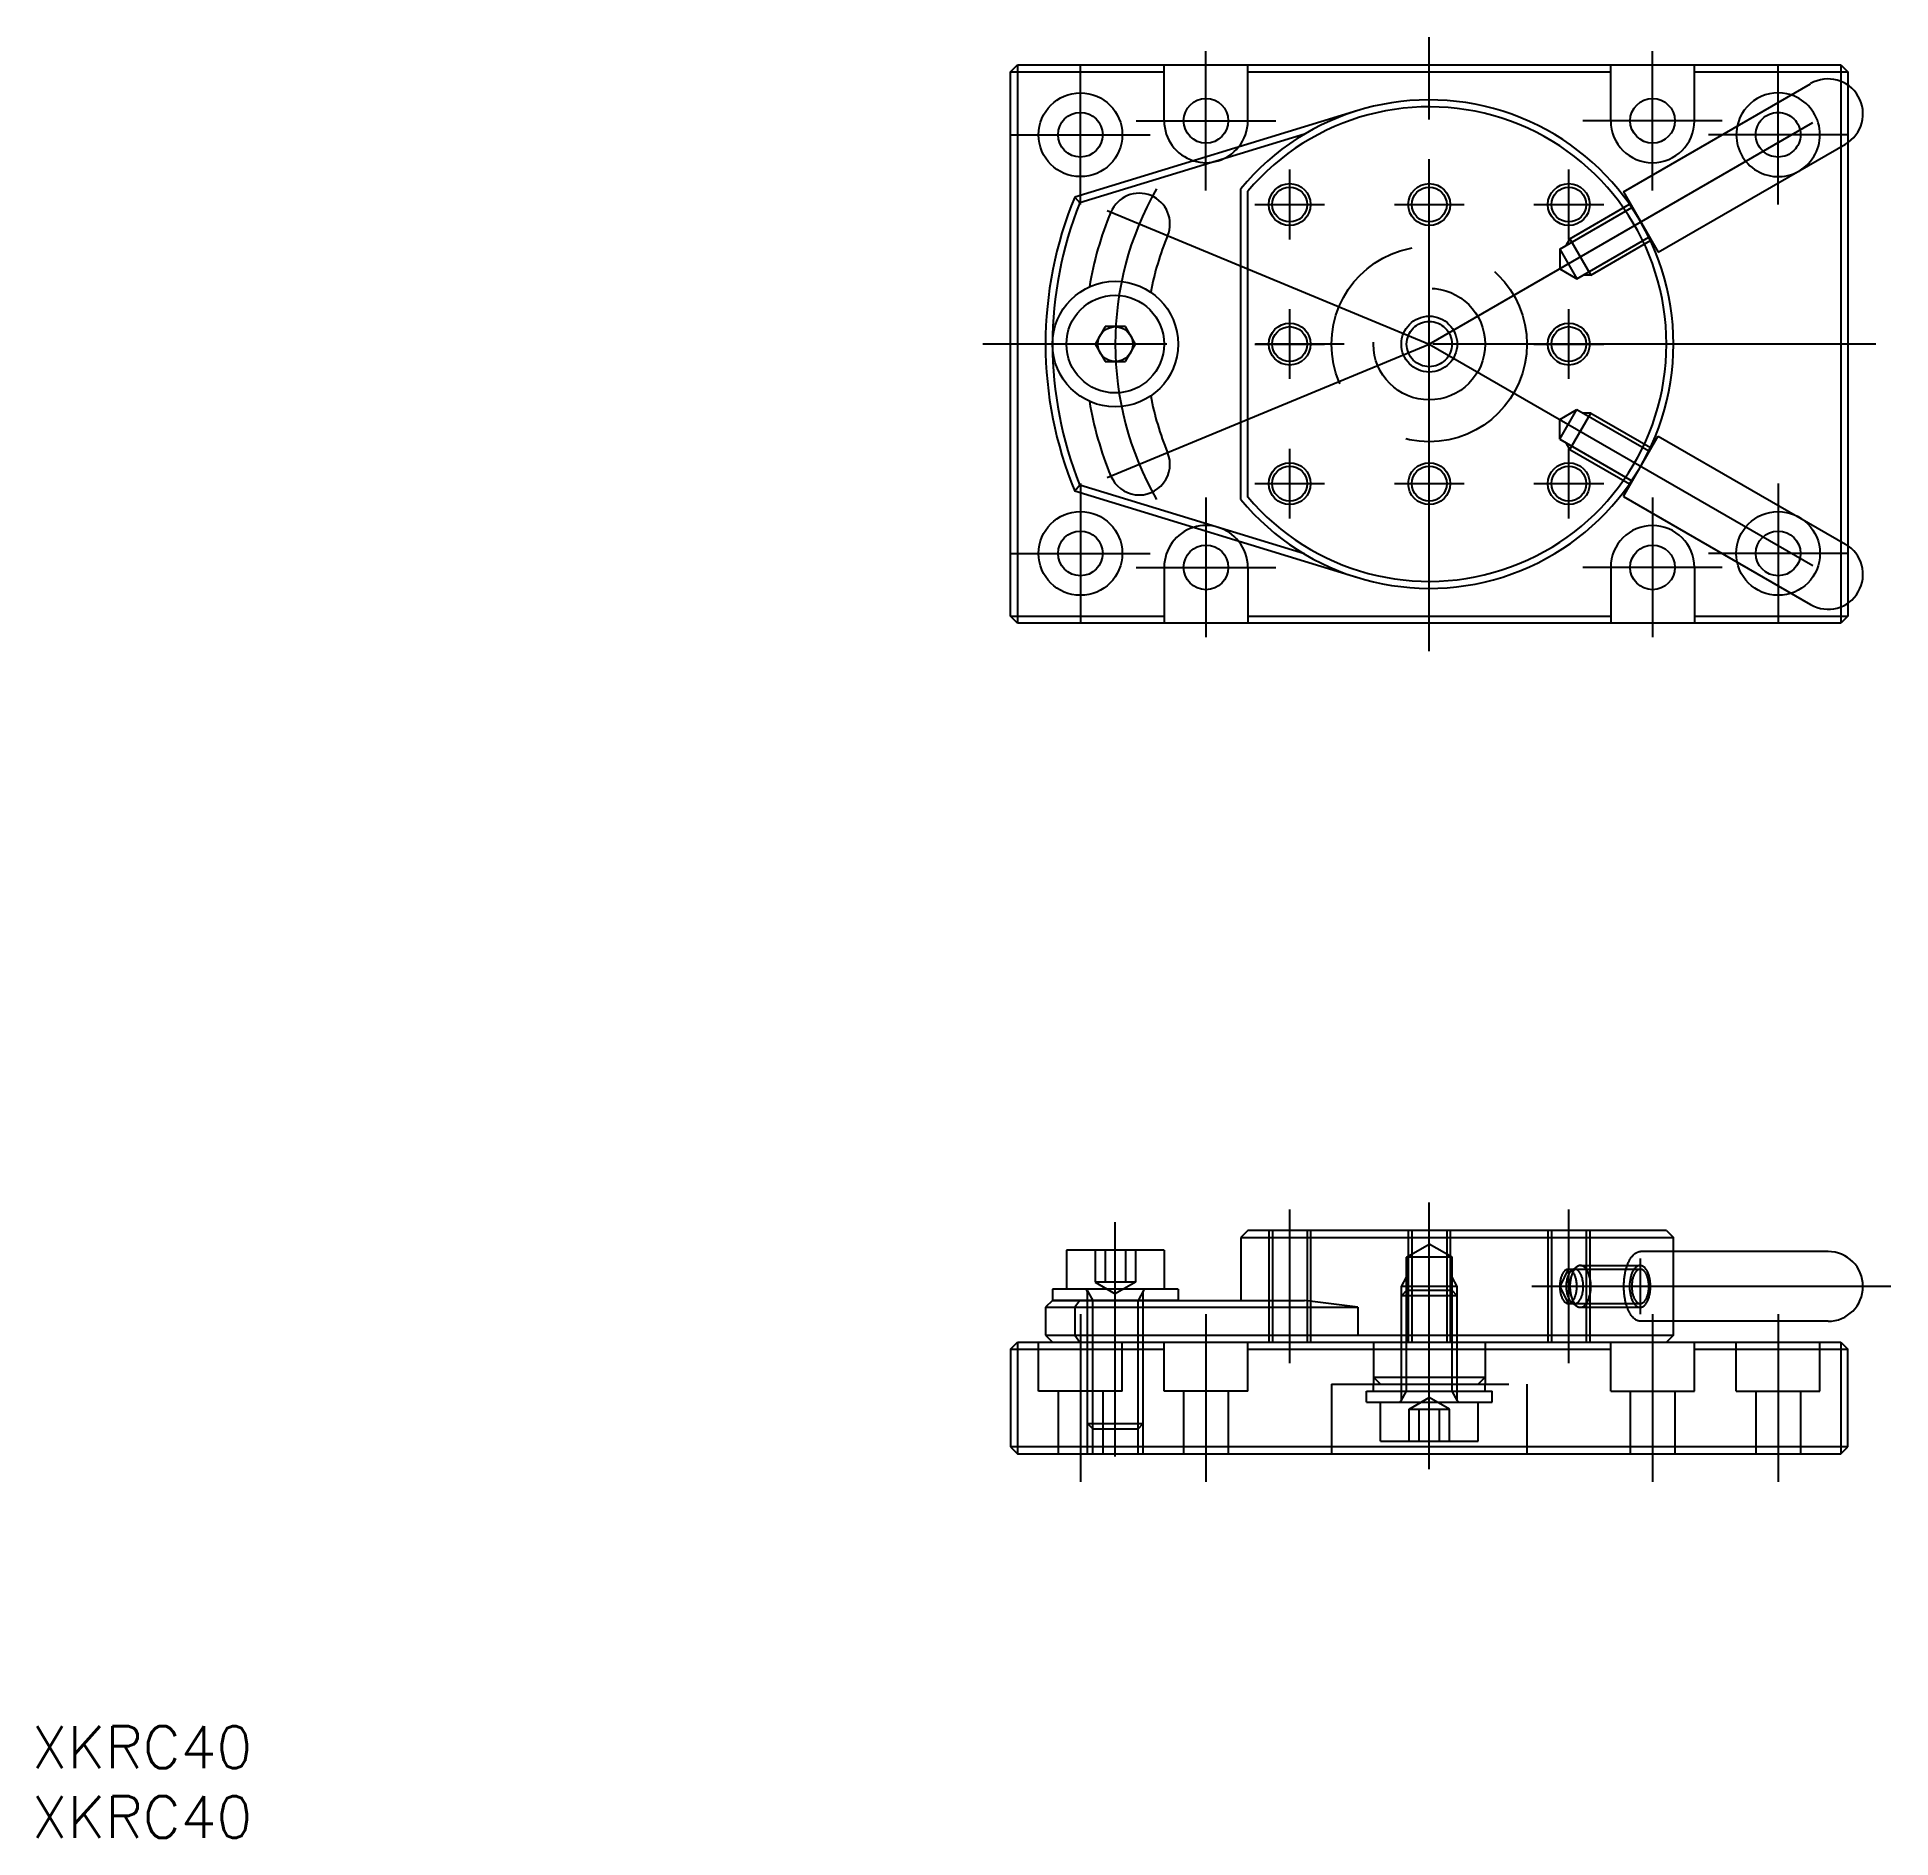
# Model space of a CAD drawing. Extents: x 0 to 133, y 0 to 129.
import ezdxf

# ---------------------------------------------------------------- set-up
doc = ezdxf.new("R2010")
doc.units = 0
for name, pattern in [('CENTER', [50.8, 31.75, -6.35, 6.35, -6.35]), ('DASHED', [19.05, 12.7, -6.35]), ('PHANTOM', [63.5, 31.75, -6.35, 6.35, -6.35, 6.35, -6.35])]:
    doc.linetypes.add(name, pattern=pattern)
doc.layers.get('0').update_dxf_attribs({"linetype": 'CONTINUOUS'})
doc.layers.add('CENTER', color=1, linetype='CENTER')
doc.styles.get("Standard").update_dxf_attribs({"font": 'txt.shx', "height": 3, "bigfont": 'bigfont.shx'})

# ---------------------------------------------------------------- blocks, each defined once
blk = doc.blocks.new('*U1')
at = {"color": 7, "linetype": 'CONTINUOUS'}
for p in [(0, 5), (0, 0)]:
    blk.add_text('XKRC40', height=3, dxfattribs=at).set_placement(p)

msp = doc.modelspace()

# ---------------------------------------------------------------- linework, layer by layer
at = {"color": 7, "linetype": 'CONTINUOUS'}
for p, q in [((70.15, 126.54), (70.65, 127.04)), ((70.15, 87.54), (70.15, 126.54)), ((70.15, 126.54), (81.15, 126.54)), ((70.65, 127.04), (70.65, 87.04)), ((70.65, 127.04), (129.65, 127.04)), ((81.15, 123.04), (81.15, 127.04)), ((87.15, 123.04), (87.15, 127.04)), ((87.15, 126.54), (113.15, 126.54)), ((113.15, 123.04), (113.15, 127.04)), ((119.15, 123.04), (119.15, 127.04)), ((119.15, 126.54), (130.15, 126.54)), ((129.65, 127.04), (130.15, 126.54)), ((129.65, 127.04), (129.65, 125.86)), ((130.15, 126.54), (130.15, 125.6)), ((114.06, 117.95), (127.48, 125.7)), ((95.04, 123.77), (74.75, 117.57)), ((91.21, 122.08), (75.12, 117.16)), ((116.56, 113.62), (129.98, 121.37)), ((129.65, 121.18), (129.65, 87.04)), ((130.15, 121.48), (130.15, 87.54)), ((74.75, 117.57), (75.12, 117.16)), ((86.65, 95.9), (86.65, 118.17)), ((87.15, 96.08), (87.15, 117.99)), ((114.06, 117.95), (116.56, 113.62)), ((76.93, 108.29), (76.21, 107.04)), ((78.38, 108.29), (76.93, 108.29)), ((79.1, 107.04), (78.38, 108.29)), ((76.21, 107.04), (76.93, 105.79)), ((78.38, 105.79), (79.1, 107.04)), ((76.93, 105.79), (78.38, 105.79)), ((75.12, 96.92), (74.75, 96.51)), ((95.04, 90.3), (74.75, 96.51)), ((91.21, 92), (75.12, 96.92)), ((81.15, 91.04), (81.15, 87.04)), ((87.15, 91.04), (87.15, 87.04)), ((113.15, 91.04), (113.15, 87.04)), ((119.15, 91.04), (119.15, 87.04)), ((70.65, 87.04), (70.15, 87.54)), ((70.15, 87.54), (81.15, 87.54)), ((129.65, 87.04), (70.65, 87.04)), ((87.15, 87.54), (113.15, 87.54)), ((119.15, 87.54), (130.15, 87.54)), ((130.15, 87.54), (129.65, 87.04)), ((87.15, 43.52), (86.65, 43.02)), ((86.65, 43.02), (86.65, 38.52)), ((86.65, 43.02), (117.65, 43.02)), ((117.15, 43.52), (87.15, 43.52)), ((117.15, 43.52), (117.65, 43.02)), ((117.65, 36.02), (117.65, 43.02)), ((74.15, 42.12), (74.15, 39.32)), ((81.15, 42.12), (74.15, 42.12)), ((81.15, 42.12), (81.15, 39.32)), ((128.73, 42.02), (117.65, 42.02)), ((82.15, 39.32), (73.15, 39.32)), ((73.15, 39.32), (73.15, 38.52)), ((82.15, 39.32), (82.15, 38.52)), ((73.15, 38.52), (72.65, 38.02)), ((72.65, 38.02), (72.65, 36.02)), ((72.65, 38.02), (95.03, 38.02)), ((73.15, 38.52), (91.21, 38.52)), ((82.15, 38.52), (73.15, 38.52)), ((75.12, 38.52), (74.75, 38.02)), ((74.75, 38.02), (74.75, 36.02)), ((95.03, 38.02), (91.21, 38.52)), ((72.65, 36.02), (73.15, 35.52)), ((72.65, 36.02), (117.65, 36.02)), ((74.75, 36.02), (75.12, 35.52)), ((117.65, 36.02), (117.15, 35.52)), ((128.73, 37.02), (117.65, 37.02)), ((70.15, 35.02), (70.65, 35.52)), ((70.15, 35.02), (70.15, 28.02)), ((70.15, 35.02), (81.15, 35.02)), ((70.65, 35.52), (129.65, 35.52)), ((70.65, 35.52), (70.65, 27.52)), ((81.15, 32.02), (81.15, 35.52)), ((87.15, 32.02), (87.15, 35.52)), ((87.15, 35.02), (113.15, 35.02)), ((113.15, 32.02), (113.15, 35.52)), ((119.15, 32.02), (119.15, 35.52)), ((119.15, 35.02), (130.15, 35.02)), ((129.65, 35.52), (130.15, 35.02)), ((129.65, 35.52), (129.65, 27.52)), ((130.15, 28.02), (130.15, 35.02)), ((87.15, 32.02), (81.15, 32.02)), ((113.15, 32.02), (119.15, 32.02)), ((70.15, 28.02), (70.65, 27.52)), ((130.15, 28.02), (70.15, 28.02)), ((129.65, 27.52), (130.15, 28.02)), ((70.65, 27.52), (129.65, 27.52))]:
    msp.add_line(p, q, dxfattribs=at)
at = {"color": 3, "linetype": 'DASHED'}
for p, q in [((129.65, 125.86), (129.65, 121.18)), ((130.15, 125.6), (130.15, 121.48)), ((110.23, 114.59), (114.5, 117.06)), ((109.5, 113.85), (114.66, 116.83)), ((110.23, 114.59), (109.96, 114.12)), ((110.23, 114.59), (111.73, 111.99)), ((110.73, 111.72), (115.89, 114.7)), ((111.73, 111.99), (116, 114.46)), ((109.5, 113.85), (110.73, 111.72)), ((109.5, 113.85), (109.5, 112.43)), ((110, 114.19), (109.96, 114.12)), ((109.5, 112.43), (110.73, 111.72)), ((111.73, 111.99), (111.19, 111.99)), ((109.5, 100.22), (110.73, 102.35)), ((109.5, 101.64), (110.73, 102.35)), ((110.73, 102.35), (115.89, 99.38)), ((109.5, 100.22), (109.5, 101.64)), ((110.23, 99.49), (111.73, 102.09)), ((111.73, 102.09), (111.19, 102.09)), ((111.73, 102.09), (116, 99.62)), ((109.5, 100.22), (114.66, 97.25)), ((110, 99.89), (109.96, 99.96)), ((110.23, 99.49), (109.96, 99.96)), ((110.23, 99.49), (114.5, 97.02)), ((88.65, 43.52), (88.65, 35.52)), ((88.91, 43.52), (88.91, 35.52)), ((91.4, 43.52), (91.4, 35.52)), ((91.65, 43.52), (91.65, 35.52)), ((98.53, 41.62), (100.15, 42.55)), ((98.65, 43.52), (98.65, 35.52)), ((98.91, 43.52), (98.91, 35.52)), ((101.78, 41.62), (100.15, 42.55)), ((101.4, 43.52), (101.4, 35.52)), ((101.65, 43.52), (101.65, 35.52)), ((108.65, 43.52), (108.65, 35.52)), ((108.91, 43.52), (108.91, 35.52)), ((111.4, 43.52), (111.4, 35.52)), ((111.65, 43.52), (111.65, 35.52)), ((76.21, 42.12), (76.21, 39.82)), ((76.93, 42.12), (76.93, 39.82)), ((78.38, 42.12), (78.38, 39.82)), ((79.1, 42.12), (79.1, 39.82)), ((98.53, 32.02), (98.53, 41.62)), ((101.78, 41.62), (98.53, 41.62)), ((101.78, 32.02), (101.78, 41.62)), ((117.65, 42.02), (115.29, 42.02)), ((98.15, 39.52), (98.53, 40.17)), ((102.15, 39.52), (101.78, 40.17)), ((110.11, 40.75), (109.5, 39.52)), ((110.11, 40.75), (115.27, 40.75)), ((110.8, 40.97), (110.37, 40.68)), ((110.98, 41.02), (115.25, 41.02)), ((75.63, 39.22), (76.03, 38.52)), ((75.65, 27.52), (75.65, 39.12)), ((79.1, 39.82), (76.21, 39.82)), ((76.21, 39.82), (77.65, 38.98)), ((79.1, 39.82), (77.65, 38.98)), ((79.68, 39.22), (79.28, 38.52)), ((79.65, 27.52), (79.65, 39.12)), ((98.15, 31.36), (98.15, 39.52)), ((102.15, 39.52), (98.15, 39.52)), ((98.53, 39.22), (98.15, 38.84)), ((102.15, 38.84), (98.15, 38.84)), ((101.78, 39.22), (98.53, 39.22)), ((102.15, 38.84), (101.78, 39.22)), ((102.15, 31.36), (102.15, 39.52)), ((109.5, 39.52), (110.11, 38.29)), ((79.65, 38.52), (75.65, 38.52)), ((76.03, 27.52), (76.03, 38.52)), ((79.28, 27.52), (79.28, 38.52)), ((110.11, 38.29), (115.27, 38.29)), ((110.8, 38.06), (110.37, 38.36)), ((110.98, 38.02), (115.25, 38.02)), ((117.65, 37.02), (115.29, 37.02)), ((72.15, 32.02), (72.15, 35.52)), ((78.15, 32.02), (78.15, 35.52)), ((96.15, 35.52), (96.15, 32.52)), ((104.15, 35.52), (104.15, 32.52)), ((122.15, 32.02), (122.15, 35.52)), ((128.15, 32.02), (128.15, 35.52)), ((78.15, 32.02), (72.15, 32.02)), ((73.55, 32.02), (73.55, 27.52)), ((76.75, 32.02), (76.75, 27.52)), ((82.55, 32.02), (82.55, 27.52)), ((85.75, 32.02), (85.75, 27.52)), ((93.15, 32.52), (107.15, 32.52)), ((93.15, 32.52), (93.15, 27.52)), ((95.65, 32.02), (104.65, 32.02)), ((95.65, 31.22), (95.65, 32.02)), ((96.15, 33.02), (96.65, 32.52)), ((96.15, 33.02), (104.15, 33.02)), ((96.15, 32.02), (96.15, 32.52)), ((96.15, 32.52), (104.15, 32.52)), ((98.13, 31.32), (98.53, 32.02)), ((102.18, 31.32), (101.78, 32.02)), ((103.65, 32.52), (104.15, 33.02)), ((104.15, 32.02), (104.15, 32.52)), ((104.65, 31.22), (104.65, 32.02)), ((107.15, 32.52), (107.15, 27.52)), ((114.55, 32.02), (114.55, 27.52)), ((117.75, 32.02), (117.75, 27.52)), ((122.15, 32.02), (128.15, 32.02)), ((123.55, 32.02), (123.55, 27.52)), ((126.75, 32.02), (126.75, 27.52)), ((95.65, 31.22), (104.65, 31.22)), ((96.65, 28.42), (96.65, 31.22)), ((98.71, 30.72), (100.15, 31.55)), ((98.71, 30.72), (101.6, 30.72)), ((98.71, 28.42), (98.71, 30.72)), ((99.43, 28.42), (99.43, 30.72)), ((101.6, 30.72), (100.15, 31.55)), ((100.88, 28.42), (100.88, 30.72)), ((101.6, 28.42), (101.6, 30.72)), ((103.65, 28.42), (103.65, 31.22)), ((75.65, 29.7), (79.65, 29.7)), ((75.65, 29.7), (76.03, 29.32)), ((76.03, 29.32), (79.28, 29.32)), ((79.28, 29.32), (79.65, 29.7)), ((96.65, 28.42), (103.65, 28.42))]:
    msp.add_line(p, q, dxfattribs=at)
at = {"color": 3, "linetype": 'PHANTOM'}
for p, q in [((114.06, 96.12), (116.56, 100.45)), ((116.56, 100.45), (129.98, 92.7)), ((114.06, 96.12), (127.48, 88.37))]:
    msp.add_line(p, q, dxfattribs=at)
at = {"color": 7}
msp.add_line((95.03, 38.02), (95.03, 36.02), dxfattribs=at)
at = {"color": 3, "linetype": 'DASHED'}
for points in [[(115.29, 37.02, 0), (115.26, 37.02, 0), (115.23, 37.02, 0), (115.2, 37.02, 0), (115.17, 37.03, 0), (115.14, 37.04, 0), (115.12, 37.05, 0), (115.09, 37.05, 0), (115.06, 37.07, 0), (115.03, 37.08, 0), (115, 37.09, 0), (114.97, 37.11, 0), (114.94, 37.13, 0), (114.92, 37.14, 0), (114.89, 37.16, 0), (114.86, 37.19, 0), (114.83, 37.21, 0), (114.81, 37.23, 0), (114.78, 37.26, 0), (114.75, 37.28, 0), (114.73, 37.31, 0), (114.7, 37.34, 0), (114.68, 37.37, 0), (114.65, 37.41, 0), (114.63, 37.44, 0), (114.6, 37.47, 0), (114.58, 37.51, 0), (114.56, 37.55, 0), (114.53, 37.59, 0), (114.51, 37.63, 0), (114.49, 37.67, 0), (114.47, 37.71, 0), (114.45, 37.75, 0), (114.43, 37.79, 0), (114.41, 37.84, 0), (114.39, 37.89, 0), (114.37, 37.93, 0), (114.35, 37.98, 0), (114.33, 38.03, 0), (114.31, 38.08, 0), (114.3, 38.13, 0), (114.28, 38.18, 0), (114.27, 38.23, 0), (114.25, 38.29, 0), (114.24, 38.34, 0), (114.22, 38.39, 0), (114.21, 38.45, 0), (114.2, 38.51, 0), (114.19, 38.56, 0), (114.18, 38.62, 0), (114.17, 38.68, 0), (114.16, 38.73, 0), (114.15, 38.79, 0), (114.14, 38.85, 0), (114.13, 38.91, 0), (114.12, 38.97, 0), (114.12, 39.03, 0), (114.11, 39.09, 0), (114.11, 39.15, 0), (114.11, 39.21, 0), (114.1, 39.27, 0), (114.1, 39.33, 0), (114.1, 39.4, 0), (114.1, 39.46, 0), (114.1, 39.52, 0), (114.1, 39.58, 0), (114.1, 39.64, 0), (114.1, 39.7, 0), (114.1, 39.76, 0), (114.11, 39.82, 0), (114.11, 39.88, 0), (114.11, 39.95, 0), (114.12, 40.01, 0), (114.12, 40.07, 0), (114.13, 40.13, 0), (114.14, 40.18, 0), (114.15, 40.24, 0), (114.16, 40.3, 0), (114.17, 40.36, 0), (114.18, 40.42, 0), (114.19, 40.47, 0), (114.2, 40.53, 0), (114.21, 40.59, 0), (114.22, 40.64, 0), (114.24, 40.7, 0), (114.25, 40.75, 0), (114.27, 40.8, 0), (114.28, 40.86, 0), (114.3, 40.91, 0), (114.31, 40.96, 0), (114.33, 41.01, 0), (114.35, 41.06, 0), (114.37, 41.1, 0), (114.39, 41.15, 0), (114.41, 41.2, 0), (114.43, 41.24, 0), (114.45, 41.29, 0), (114.47, 41.33, 0), (114.49, 41.37, 0), (114.51, 41.41, 0), (114.53, 41.45, 0), (114.56, 41.49, 0), (114.58, 41.53, 0), (114.6, 41.56, 0), (114.63, 41.6, 0), (114.65, 41.63, 0), (114.68, 41.66, 0), (114.7, 41.69, 0), (114.73, 41.72, 0), (114.75, 41.75, 0), (114.78, 41.78, 0), (114.81, 41.8, 0), (114.83, 41.83, 0), (114.86, 41.85, 0), (114.89, 41.87, 0), (114.92, 41.89, 0), (114.94, 41.91, 0), (114.97, 41.93, 0), (115, 41.94, 0), (115.03, 41.96, 0), (115.06, 41.97, 0), (115.09, 41.98, 0), (115.12, 41.99, 0), (115.14, 42, 0), (115.17, 42.01, 0), (115.2, 42.01, 0), (115.23, 42.02, 0), (115.26, 42.02, 0), (115.29, 42.02, 0)], [(110.11, 38.29, 0), (110.14, 38.29, 0), (110.17, 38.29, 0), (110.2, 38.3, 0), (110.23, 38.31, 0), (110.26, 38.33, 0), (110.29, 38.34, 0), (110.32, 38.36, 0), (110.35, 38.38, 0), (110.38, 38.41, 0), (110.4, 38.43, 0), (110.43, 38.46, 0), (110.46, 38.5, 0), (110.48, 38.53, 0), (110.5, 38.57, 0), (110.53, 38.61, 0), (110.55, 38.65, 0), (110.57, 38.69, 0), (110.59, 38.74, 0), (110.61, 38.79, 0), (110.63, 38.84, 0), (110.64, 38.89, 0), (110.66, 38.94, 0), (110.67, 38.99, 0), (110.68, 39.05, 0), (110.69, 39.1, 0), (110.7, 39.16, 0), (110.71, 39.22, 0), (110.72, 39.28, 0), (110.72, 39.34, 0), (110.73, 39.4, 0), (110.73, 39.46, 0), (110.73, 39.52, 0), (110.73, 39.58, 0), (110.73, 39.64, 0), (110.72, 39.7, 0), (110.72, 39.76, 0), (110.71, 39.82, 0), (110.7, 39.88, 0), (110.69, 39.93, 0), (110.68, 39.99, 0), (110.67, 40.04, 0), (110.66, 40.1, 0), (110.64, 40.15, 0), (110.63, 40.2, 0), (110.61, 40.25, 0), (110.59, 40.3, 0), (110.57, 40.34, 0), (110.55, 40.39, 0), (110.53, 40.43, 0), (110.5, 40.47, 0), (110.48, 40.51, 0), (110.46, 40.54, 0), (110.43, 40.57, 0), (110.4, 40.6, 0), (110.38, 40.63, 0), (110.35, 40.65, 0), (110.32, 40.68, 0), (110.29, 40.69, 0), (110.26, 40.71, 0), (110.23, 40.72, 0), (110.2, 40.73, 0), (110.17, 40.74, 0), (110.14, 40.75, 0), (110.11, 40.75, 0), (110.08, 40.75, 0), (110.05, 40.74, 0), (110.02, 40.73, 0), (110, 40.72, 0), (109.97, 40.71, 0), (109.94, 40.69, 0), (109.91, 40.68, 0), (109.88, 40.65, 0), (109.85, 40.63, 0), (109.83, 40.6, 0), (109.8, 40.57, 0), (109.77, 40.54, 0), (109.75, 40.51, 0), (109.72, 40.47, 0), (109.7, 40.43, 0), (109.68, 40.39, 0), (109.66, 40.34, 0), (109.64, 40.3, 0), (109.62, 40.25, 0), (109.6, 40.2, 0), (109.59, 40.15, 0), (109.57, 40.1, 0), (109.56, 40.04, 0), (109.55, 39.99, 0), (109.54, 39.93, 0), (109.53, 39.88, 0), (109.52, 39.82, 0), (109.51, 39.76, 0), (109.51, 39.7, 0), (109.5, 39.64, 0), (109.5, 39.58, 0), (109.5, 39.52, 0), (109.5, 39.46, 0), (109.5, 39.4, 0), (109.51, 39.34, 0), (109.51, 39.28, 0), (109.52, 39.22, 0), (109.53, 39.16, 0), (109.54, 39.1, 0), (109.55, 39.05, 0), (109.56, 38.99, 0), (109.57, 38.94, 0), (109.59, 38.89, 0), (109.6, 38.84, 0), (109.62, 38.79, 0), (109.64, 38.74, 0), (109.66, 38.69, 0), (109.68, 38.65, 0), (109.7, 38.61, 0), (109.72, 38.57, 0), (109.75, 38.53, 0), (109.77, 38.5, 0), (109.8, 38.46, 0), (109.83, 38.43, 0), (109.85, 38.41, 0), (109.88, 38.38, 0), (109.91, 38.36, 0), (109.94, 38.34, 0), (109.97, 38.33, 0), (110, 38.31, 0), (110.02, 38.3, 0), (110.05, 38.29, 0), (110.08, 38.29, 0), (110.11, 38.29, 0)], [(110.58, 38.29, 0), (110.61, 38.29, 0), (110.64, 38.29, 0), (110.67, 38.3, 0), (110.69, 38.31, 0), (110.72, 38.33, 0), (110.75, 38.34, 0), (110.78, 38.36, 0), (110.81, 38.38, 0), (110.84, 38.41, 0), (110.86, 38.43, 0), (110.89, 38.46, 0), (110.92, 38.5, 0), (110.94, 38.53, 0), (110.97, 38.57, 0), (110.99, 38.61, 0), (111.01, 38.65, 0), (111.03, 38.69, 0), (111.05, 38.74, 0), (111.07, 38.79, 0), (111.09, 38.84, 0), (111.1, 38.89, 0), (111.12, 38.94, 0), (111.13, 38.99, 0), (111.14, 39.05, 0), (111.15, 39.1, 0), (111.16, 39.16, 0), (111.17, 39.22, 0), (111.18, 39.28, 0), (111.18, 39.34, 0), (111.19, 39.4, 0), (111.19, 39.46, 0), (111.19, 39.52, 0), (111.19, 39.58, 0), (111.19, 39.64, 0), (111.18, 39.7, 0), (111.18, 39.76, 0), (111.17, 39.82, 0), (111.16, 39.88, 0), (111.15, 39.93, 0), (111.14, 39.99, 0), (111.13, 40.04, 0), (111.12, 40.1, 0), (111.1, 40.15, 0), (111.09, 40.2, 0), (111.07, 40.25, 0), (111.05, 40.3, 0), (111.03, 40.34, 0), (111.01, 40.39, 0), (110.99, 40.43, 0), (110.97, 40.47, 0), (110.94, 40.51, 0), (110.92, 40.54, 0), (110.89, 40.57, 0), (110.86, 40.6, 0), (110.84, 40.63, 0), (110.81, 40.65, 0), (110.78, 40.68, 0), (110.75, 40.69, 0), (110.72, 40.71, 0), (110.69, 40.72, 0), (110.67, 40.73, 0), (110.64, 40.74, 0), (110.61, 40.75, 0), (110.58, 40.75, 0), (110.55, 40.75, 0), (110.52, 40.74, 0), (110.48, 40.73, 0), (110.45, 40.72, 0), (110.43, 40.71, 0), (110.4, 40.69, 0), (110.37, 40.68, 0), (110.34, 40.65, 0), (110.31, 40.63, 0), (110.28, 40.6, 0), (110.26, 40.57, 0), (110.23, 40.54, 0), (110.21, 40.51, 0), (110.19, 40.47, 0), (110.16, 40.43, 0), (110.14, 40.39, 0), (110.12, 40.34, 0), (110.1, 40.3, 0), (110.08, 40.25, 0), (110.06, 40.2, 0), (110.05, 40.15, 0), (110.03, 40.1, 0), (110.02, 40.04, 0), (110.01, 39.99, 0), (110, 39.93, 0), (109.99, 39.88, 0), (109.98, 39.82, 0), (109.97, 39.76, 0), (109.97, 39.7, 0), (109.96, 39.64, 0), (109.96, 39.58, 0), (109.96, 39.52, 0), (109.96, 39.46, 0), (109.96, 39.4, 0), (109.97, 39.34, 0), (109.97, 39.28, 0), (109.98, 39.22, 0), (109.99, 39.16, 0), (110, 39.1, 0), (110.01, 39.05, 0), (110.02, 38.99, 0), (110.03, 38.94, 0), (110.05, 38.89, 0), (110.06, 38.84, 0), (110.08, 38.79, 0), (110.1, 38.74, 0), (110.12, 38.69, 0), (110.14, 38.65, 0), (110.16, 38.61, 0), (110.19, 38.57, 0), (110.21, 38.53, 0), (110.23, 38.5, 0), (110.26, 38.46, 0), (110.28, 38.43, 0), (110.31, 38.41, 0), (110.34, 38.38, 0), (110.37, 38.36, 0), (110.4, 38.34, 0), (110.43, 38.33, 0), (110.45, 38.31, 0), (110.48, 38.3, 0), (110.52, 38.29, 0), (110.55, 38.29, 0), (110.58, 38.29, 0)], [(110.98, 38.02, 0), (111.02, 38.02, 0), (111.05, 38.03, 0), (111.09, 38.03, 0), (111.13, 38.05, 0), (111.16, 38.06, 0), (111.2, 38.08, 0), (111.23, 38.11, 0), (111.27, 38.13, 0), (111.3, 38.16, 0), (111.33, 38.2, 0), (111.37, 38.23, 0), (111.4, 38.27, 0), (111.43, 38.31, 0), (111.46, 38.36, 0), (111.48, 38.41, 0), (111.51, 38.46, 0), (111.54, 38.51, 0), (111.56, 38.57, 0), (111.58, 38.62, 0), (111.6, 38.68, 0), (111.62, 38.75, 0), (111.64, 38.81, 0), (111.66, 38.88, 0), (111.67, 38.94, 0), (111.69, 39.01, 0), (111.7, 39.08, 0), (111.71, 39.15, 0), (111.72, 39.23, 0), (111.72, 39.3, 0), (111.73, 39.37, 0), (111.73, 39.44, 0), (111.73, 39.52, 0), (111.73, 39.59, 0), (111.73, 39.67, 0), (111.72, 39.74, 0), (111.72, 39.81, 0), (111.71, 39.88, 0), (111.7, 39.95, 0), (111.69, 40.02, 0), (111.67, 40.09, 0), (111.66, 40.16, 0), (111.64, 40.23, 0), (111.62, 40.29, 0), (111.6, 40.35, 0), (111.58, 40.41, 0), (111.56, 40.47, 0), (111.54, 40.53, 0), (111.51, 40.58, 0), (111.48, 40.63, 0), (111.46, 40.68, 0), (111.43, 40.72, 0), (111.4, 40.77, 0), (111.37, 40.8, 0), (111.33, 40.84, 0), (111.3, 40.87, 0), (111.27, 40.9, 0), (111.23, 40.93, 0), (111.2, 40.95, 0), (111.16, 40.97, 0), (111.13, 40.99, 0), (111.09, 41, 0), (111.05, 41.01, 0), (111.02, 41.02, 0), (110.98, 41.02, 0), (110.94, 41.02, 0), (110.91, 41.01, 0), (110.87, 41, 0), (110.83, 40.99, 0), (110.8, 40.97, 0), (110.76, 40.95, 0), (110.73, 40.93, 0), (110.69, 40.9, 0), (110.66, 40.87, 0), (110.63, 40.84, 0), (110.59, 40.8, 0), (110.56, 40.77, 0), (110.53, 40.72, 0), (110.5, 40.68, 0), (110.48, 40.63, 0), (110.45, 40.58, 0), (110.42, 40.53, 0), (110.4, 40.47, 0), (110.38, 40.41, 0), (110.36, 40.35, 0), (110.34, 40.29, 0), (110.32, 40.23, 0), (110.3, 40.16, 0), (110.29, 40.09, 0), (110.28, 40.02, 0), (110.26, 39.95, 0), (110.25, 39.88, 0), (110.25, 39.81, 0), (110.24, 39.74, 0), (110.23, 39.67, 0), (110.23, 39.59, 0), (110.23, 39.52, 0), (110.23, 39.44, 0), (110.23, 39.37, 0), (110.24, 39.3, 0), (110.25, 39.23, 0), (110.25, 39.15, 0), (110.26, 39.08, 0), (110.28, 39.01, 0), (110.29, 38.94, 0), (110.3, 38.88, 0), (110.32, 38.81, 0), (110.34, 38.75, 0), (110.36, 38.68, 0), (110.38, 38.62, 0), (110.4, 38.57, 0), (110.42, 38.51, 0), (110.45, 38.46, 0), (110.48, 38.41, 0), (110.5, 38.36, 0), (110.53, 38.31, 0), (110.56, 38.27, 0), (110.59, 38.23, 0), (110.63, 38.2, 0), (110.66, 38.16, 0), (110.69, 38.13, 0), (110.73, 38.11, 0), (110.76, 38.08, 0), (110.8, 38.06, 0), (110.83, 38.05, 0), (110.87, 38.03, 0), (110.91, 38.03, 0), (110.94, 38.02, 0), (110.98, 38.02, 0)], [(115.25, 38.02, 0), (115.29, 38.02, 0), (115.33, 38.03, 0), (115.36, 38.03, 0), (115.4, 38.05, 0), (115.44, 38.06, 0), (115.47, 38.08, 0), (115.51, 38.11, 0), (115.54, 38.13, 0), (115.58, 38.16, 0), (115.61, 38.2, 0), (115.64, 38.23, 0), (115.67, 38.27, 0), (115.7, 38.31, 0), (115.73, 38.36, 0), (115.76, 38.41, 0), (115.78, 38.46, 0), (115.81, 38.51, 0), (115.83, 38.57, 0), (115.86, 38.62, 0), (115.88, 38.68, 0), (115.9, 38.75, 0), (115.92, 38.81, 0), (115.93, 38.88, 0), (115.95, 38.94, 0), (115.96, 39.01, 0), (115.97, 39.08, 0), (115.98, 39.15, 0), (115.99, 39.23, 0), (116, 39.3, 0), (116, 39.37, 0), (116, 39.44, 0), (116, 39.52, 0), (116, 39.59, 0), (116, 39.67, 0), (116, 39.74, 0), (115.99, 39.81, 0), (115.98, 39.88, 0), (115.97, 39.95, 0), (115.96, 40.02, 0), (115.95, 40.09, 0), (115.93, 40.16, 0), (115.92, 40.23, 0), (115.9, 40.29, 0), (115.88, 40.35, 0), (115.86, 40.41, 0), (115.83, 40.47, 0), (115.81, 40.53, 0), (115.78, 40.58, 0), (115.76, 40.63, 0), (115.73, 40.68, 0), (115.7, 40.72, 0), (115.67, 40.77, 0), (115.64, 40.8, 0), (115.61, 40.84, 0), (115.58, 40.87, 0), (115.54, 40.9, 0), (115.51, 40.93, 0), (115.47, 40.95, 0), (115.44, 40.97, 0), (115.4, 40.99, 0), (115.36, 41, 0), (115.33, 41.01, 0), (115.29, 41.02, 0), (115.25, 41.02, 0), (115.22, 41.02, 0), (115.18, 41.01, 0), (115.14, 41, 0), (115.11, 40.99, 0), (115.07, 40.97, 0), (115.04, 40.95, 0), (115, 40.93, 0), (114.97, 40.9, 0), (114.93, 40.87, 0), (114.9, 40.84, 0), (114.87, 40.8, 0), (114.84, 40.77, 0), (114.81, 40.72, 0), (114.78, 40.68, 0), (114.75, 40.63, 0), (114.72, 40.58, 0), (114.7, 40.53, 0), (114.67, 40.47, 0), (114.65, 40.41, 0), (114.63, 40.35, 0), (114.61, 40.29, 0), (114.59, 40.23, 0), (114.58, 40.16, 0), (114.56, 40.09, 0), (114.55, 40.02, 0), (114.54, 39.95, 0), (114.53, 39.88, 0), (114.52, 39.81, 0), (114.51, 39.74, 0), (114.51, 39.67, 0), (114.51, 39.59, 0), (114.5, 39.52, 0), (114.51, 39.44, 0), (114.51, 39.37, 0), (114.51, 39.3, 0), (114.52, 39.23, 0), (114.53, 39.15, 0), (114.54, 39.08, 0), (114.55, 39.01, 0), (114.56, 38.94, 0), (114.58, 38.88, 0), (114.59, 38.81, 0), (114.61, 38.75, 0), (114.63, 38.68, 0), (114.65, 38.62, 0), (114.67, 38.57, 0), (114.7, 38.51, 0), (114.72, 38.46, 0), (114.75, 38.41, 0), (114.78, 38.36, 0), (114.81, 38.31, 0), (114.84, 38.27, 0), (114.87, 38.23, 0), (114.9, 38.2, 0), (114.93, 38.16, 0), (114.97, 38.13, 0), (115, 38.11, 0), (115.04, 38.08, 0), (115.07, 38.06, 0), (115.11, 38.05, 0), (115.14, 38.03, 0), (115.18, 38.03, 0), (115.22, 38.02, 0), (115.25, 38.02, 0)], [(115.27, 38.29, 0), (115.3, 38.29, 0), (115.33, 38.29, 0), (115.36, 38.3, 0), (115.39, 38.31, 0), (115.42, 38.33, 0), (115.45, 38.34, 0), (115.48, 38.36, 0), (115.51, 38.38, 0), (115.54, 38.41, 0), (115.56, 38.43, 0), (115.59, 38.46, 0), (115.61, 38.5, 0), (115.64, 38.53, 0), (115.66, 38.57, 0), (115.69, 38.61, 0), (115.71, 38.65, 0), (115.73, 38.69, 0), (115.75, 38.74, 0), (115.77, 38.79, 0), (115.78, 38.84, 0), (115.8, 38.89, 0), (115.81, 38.94, 0), (115.83, 38.99, 0), (115.84, 39.05, 0), (115.85, 39.1, 0), (115.86, 39.16, 0), (115.87, 39.22, 0), (115.88, 39.28, 0), (115.88, 39.34, 0), (115.89, 39.4, 0), (115.89, 39.46, 0), (115.89, 39.52, 0), (115.89, 39.58, 0), (115.89, 39.64, 0), (115.88, 39.7, 0), (115.88, 39.76, 0), (115.87, 39.82, 0), (115.86, 39.88, 0), (115.85, 39.93, 0), (115.84, 39.99, 0), (115.83, 40.04, 0), (115.81, 40.1, 0), (115.8, 40.15, 0), (115.78, 40.2, 0), (115.77, 40.25, 0), (115.75, 40.3, 0), (115.73, 40.34, 0), (115.71, 40.39, 0), (115.69, 40.43, 0), (115.66, 40.47, 0), (115.64, 40.51, 0), (115.61, 40.54, 0), (115.59, 40.57, 0), (115.56, 40.6, 0), (115.54, 40.63, 0), (115.51, 40.65, 0), (115.48, 40.68, 0), (115.45, 40.69, 0), (115.42, 40.71, 0), (115.39, 40.72, 0), (115.36, 40.73, 0), (115.33, 40.74, 0), (115.3, 40.75, 0), (115.27, 40.75, 0), (115.24, 40.75, 0), (115.21, 40.74, 0), (115.18, 40.73, 0), (115.15, 40.72, 0), (115.12, 40.71, 0), (115.09, 40.69, 0), (115.07, 40.68, 0), (115.04, 40.65, 0), (115.01, 40.63, 0), (114.98, 40.6, 0), (114.96, 40.57, 0), (114.93, 40.54, 0), (114.91, 40.51, 0), (114.88, 40.47, 0), (114.86, 40.43, 0), (114.84, 40.39, 0), (114.82, 40.34, 0), (114.8, 40.3, 0), (114.78, 40.25, 0), (114.76, 40.2, 0), (114.75, 40.15, 0), (114.73, 40.1, 0), (114.72, 40.04, 0), (114.7, 39.99, 0), (114.69, 39.93, 0), (114.69, 39.88, 0), (114.68, 39.82, 0), (114.67, 39.76, 0), (114.67, 39.7, 0), (114.66, 39.64, 0), (114.66, 39.58, 0), (114.66, 39.52, 0), (114.66, 39.46, 0), (114.66, 39.4, 0), (114.67, 39.34, 0), (114.67, 39.28, 0), (114.68, 39.22, 0), (114.69, 39.16, 0), (114.69, 39.1, 0), (114.7, 39.05, 0), (114.72, 38.99, 0), (114.73, 38.94, 0), (114.75, 38.89, 0), (114.76, 38.84, 0), (114.78, 38.79, 0), (114.8, 38.74, 0), (114.82, 38.69, 0), (114.84, 38.65, 0), (114.86, 38.61, 0), (114.88, 38.57, 0), (114.91, 38.53, 0), (114.93, 38.5, 0), (114.96, 38.46, 0), (114.98, 38.43, 0), (115.01, 38.41, 0), (115.04, 38.38, 0), (115.07, 38.36, 0), (115.09, 38.34, 0), (115.12, 38.33, 0), (115.15, 38.31, 0), (115.18, 38.3, 0), (115.21, 38.29, 0), (115.24, 38.29, 0), (115.27, 38.29, 0)]]:
    msp.add_polyline3d(points, dxfattribs=at)
at = {"color": 7, "linetype": 'CONTINUOUS'}
for centre, radius in [((75.15, 122.04), 3), ((75.15, 122.04), 1.6), ((84.15, 123.04), 1.6), ((116.15, 123.04), 1.6), ((90.15, 117.04), 1.25), ((100.15, 117.04), 1.25), ((110.15, 117.04), 1.25), ((77.65, 107.04), 4.5), ((77.65, 107.04), 3.5), ((77.65, 107.04), 1.25), ((90.15, 107.04), 1.25), ((110.15, 107.04), 1.25), ((90.15, 97.04), 1.25), ((100.15, 97.04), 1.25), ((110.15, 97.04), 1.25), ((75.15, 92.04), 3), ((125.15, 92.04), 3), ((75.15, 92.04), 1.6), ((125.15, 92.04), 1.6), ((84.15, 91.04), 1.6), ((116.15, 91.04), 1.6)]:
    msp.add_circle(centre, radius, dxfattribs=at)
at = {"color": 3, "linetype": 'DASHED'}
for centre, radius in [((125.15, 122.04), 1.6), ((100.15, 107.04), 7), ((100.15, 107.04), 4), ((100.15, 107.04), 2), ((100.15, 107.04), 1.62)]:
    msp.add_circle(centre, radius, dxfattribs=at)
at = {"color": 3, "linetype": 'CONTINUOUS'}
for centre in [(90.15, 117.04), (100.15, 117.04), (110.15, 117.04), (90.15, 107.04), (110.15, 107.04), (90.15, 97.04), (100.15, 97.04), (110.15, 97.04)]:
    msp.add_circle(centre, 1.5, dxfattribs=at)
at = {"color": 7, "linetype": 'CONTINUOUS'}
for centre, radius, start, end in [((125.15, 122.04), 3, 72.0573, 167.9427), ((128.73, 123.54), 2.5, 300, 120), ((100.15, 107.04), 17.5, 219.5177, 140.4823), ((100.15, 107.04), 17, 220.1192, 139.8808), ((84.15, 123.04), 3, 180, 252.7204), ((84.15, 123.04), 3, 321.2796, 0), ((116.15, 123.04), 3, 180, 0), ((125.15, 122.04), 3, 295.4106, 304.5894), ((100.15, 107.04), 27.5, 157.4788, 202.5214), ((100.15, 107.04), 27, 157.9772, 202.0228), ((79.37, 115.65), 2.2, 337.5, 157.5), ((100.15, 107.04), 24.7, 157.5, 170.4482), ((100.15, 107.04), 20.3, 157.5, 169.4611), ((100.15, 107.04), 24.7, 189.5518, 202.5), ((100.15, 107.04), 20.3, 190.5389, 202.5), ((79.37, 98.43), 2.2, 202.5, 22.5), ((84.15, 91.04), 3, 107.2846, 180), ((116.15, 91.04), 3, 0, 180), ((84.15, 91.04), 3, 0, 38.7154), ((128.73, 39.52), 2.5, 270, 90)]:
    msp.add_arc(centre, radius, start, end, dxfattribs=at)
at = {"color": 3, "linetype": 'DASHED'}
for centre, radius, start, end in [((125.15, 122.04), 3, 304.5894, 72.0573), ((125.15, 122.04), 3, 167.9427, 295.4106), ((84.15, 123.04), 3, 252.7204, 321.2796), ((84.15, 91.04), 3, 38.7204, 107.2796), ((75.45, 39.12), 0.2, 0, 90), ((79.85, 39.12), 0.2, 90, 180), ((97.95, 31.42), 0.2, 270, 330), ((102.35, 31.42), 0.2, 210, 270)]:
    msp.add_arc(centre, radius, start, end, dxfattribs=at)
at = {"color": 3, "linetype": 'PHANTOM'}
msp.add_arc((128.73, 90.54), 2.5, 240, 60, dxfattribs=at)
at = {"layer": 'CENTER', "color": 1, "linetype": 'CENTER'}
for p, q in [((100.15, 85.04), (100.15, 129.04)), ((84.15, 118.04), (84.15, 128.04)), ((116.15, 118.04), (116.15, 128.04)), ((75.15, 117.04), (75.15, 127.04)), ((125.15, 117.04), (125.15, 127.04)), ((100.15, 107.04), (132.63, 125.79)), ((100.15, 88.54), (100.15, 125.54)), ((79.15, 123.04), (89.15, 123.04)), ((121.15, 123.04), (111.15, 123.04)), ((70.15, 122.04), (80.15, 122.04)), ((130.15, 122.04), (120.15, 122.04)), ((90.15, 114.54), (90.15, 119.54)), ((100.15, 114.54), (100.15, 118.54)), ((110.15, 114.54), (110.15, 119.54)), ((87.65, 117.04), (92.65, 117.04)), ((97.65, 117.04), (102.65, 117.04)), ((107.65, 117.04), (112.65, 117.04)), ((77.06, 116.61), (100.15, 107.04)), ((90.15, 104.54), (90.15, 109.54)), ((110.15, 104.54), (110.15, 109.54)), ((132.15, 107.04), (68.15, 107.04)), ((77.06, 97.47), (100.15, 107.04)), ((87.65, 107.04), (92.65, 107.04)), ((100.15, 107.04), (132.63, 88.29)), ((107.65, 107.04), (112.65, 107.04)), ((90.15, 94.54), (90.15, 99.54)), ((100.15, 95.54), (100.15, 99.54)), ((110.15, 94.54), (110.15, 99.54)), ((75.15, 97.04), (75.15, 87.04)), ((87.65, 97.04), (92.65, 97.04)), ((97.65, 97.04), (102.65, 97.04)), ((107.65, 97.04), (112.65, 97.04)), ((125.15, 97.04), (125.15, 87.04)), ((84.15, 96.04), (84.15, 86.04)), ((116.15, 96.04), (116.15, 86.04)), ((70.15, 92.04), (80.15, 92.04)), ((130.15, 92.04), (120.15, 92.04)), ((79.15, 91.04), (89.15, 91.04)), ((121.15, 91.04), (111.15, 91.04)), ((100.15, 26.42), (100.15, 45.52)), ((77.65, 27.32), (77.65, 44.12)), ((90.15, 34.02), (90.15, 45.02)), ((110.15, 34.02), (110.15, 45.02)), ((115.27, 41.52), (115.27, 37.52)), ((133.23, 39.52), (107.5, 39.52)), ((75.15, 37.52), (75.15, 25.52)), ((84.15, 37.52), (84.15, 25.52)), ((116.15, 37.52), (116.15, 25.52)), ((125.15, 37.52), (125.15, 25.52))]:
    msp.add_line(p, q, dxfattribs=at)
msp.add_arc((100.15, 107.04), 22.5, 150.363, 209.637, dxfattribs=at)

# ---------------------------------------------------------------- block references
at = {"color": 7, "linetype": 'CONTINUOUS'}
msp.add_blockref('*U1', (0, 0), dxfattribs=at)

doc.saveas('drawing.dxf')
